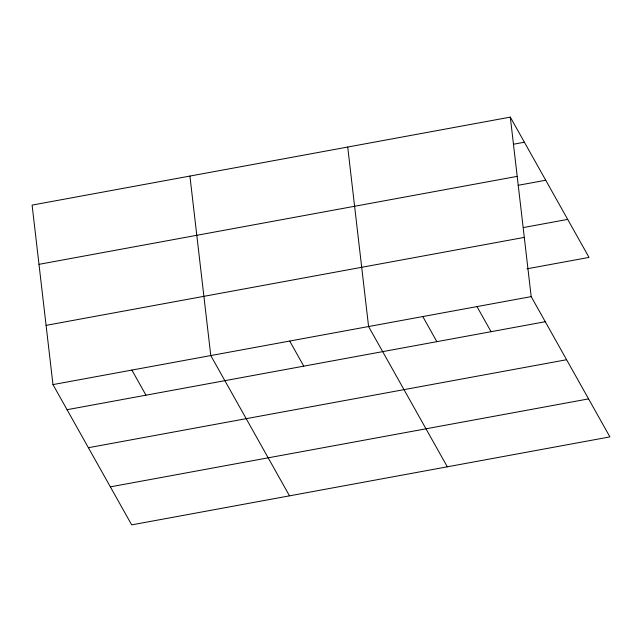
<?xml version="1.0" encoding="UTF-8"?>
<svg xmlns="http://www.w3.org/2000/svg" width="642" height="642" viewBox="0 0 642 642"><rect width="100%" height="100%" fill="white"/><g stroke="black" fill="none" stroke-linecap="round" stroke-linejoin="round"><path stroke-width="0.96" d="M510.31 117.125L32.1 205.103L52.973 384.598L131.69 524.875L609.9 436.897L531.183 296.62L510.31 117.125L589.027 257.402L526.946 268.821M513.552 144.225L524.394 142.227M38.985 264.335L517.195 176.365M518.134 185.313L545.724 180.233M523.35 227.557L567.697 219.395M46.088 325.366L524.297 237.388M52.973 384.598L531.183 296.62M67.065 409.7L545.267 321.722M88.387 447.707L566.597 359.729M110.368 486.861L588.57 398.891M476.982 306.595L491.074 331.697M422.789 316.562L436.873 341.664M447.313 466.806L368.588 326.537L347.715 147.042M289.686 341.046L303.778 366.149M289.502 495.841L210.785 355.564L189.912 176.069M131.883 370.081L145.967 395.183"/></g></svg>
